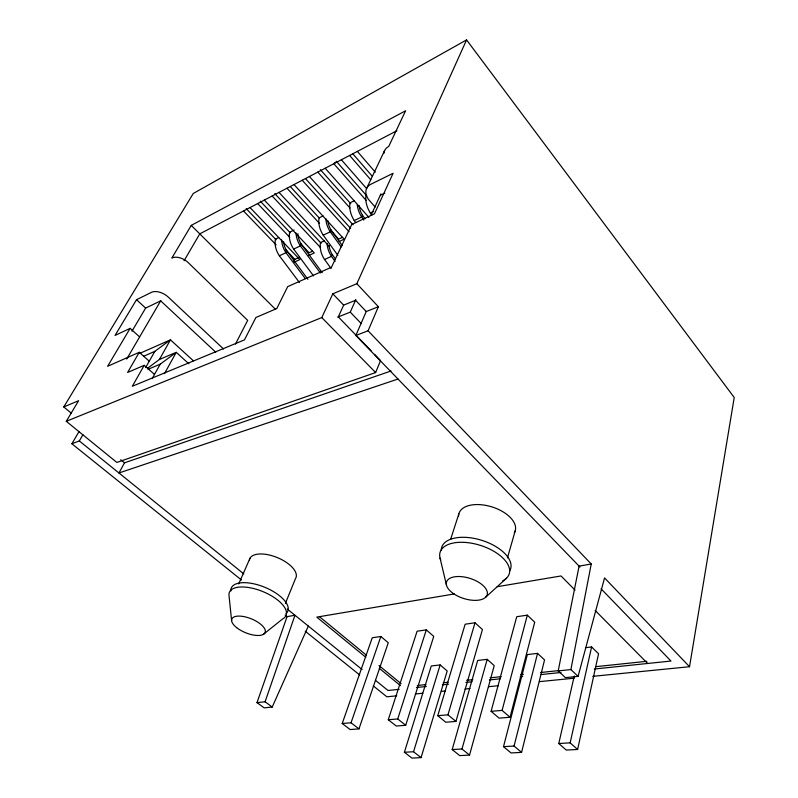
<?xml version="1.0" encoding="UTF-8"?>
<svg xmlns="http://www.w3.org/2000/svg" width="798" height="798" viewBox="0 0 798 798"><rect width="100%" height="100%" fill="white"/><g stroke="black" fill="none" stroke-linecap="round" stroke-linejoin="round"><path stroke-width="1.2" d="M592.784 676.335L689.532 666.719L734.23 397.504L466.561 39.9L193.246 193.495L63.77 406.96L71.411 413.234M689.532 666.719L604.555 577.922L578.081 676.355L570.879 669.572L591.238 564.006L368.078 330.801L378.372 306.731L356.836 283.709L466.561 39.9M578.081 676.355L565.413 677.632L558.201 670.909L579.089 566.111L591.238 564.006M574.281 675.986L558.77 743.507L566.251 750.06L577.622 749.472L598.56 653.761L591.597 646.959L585.513 647.677M577.622 749.472L570.151 742.868L591.597 646.959M521.573 752.384L544.555 659.906L537.543 653.372L527.348 654.579L503.508 746.649L511.029 752.943L521.573 752.384L514.062 746.05L503.508 746.649M514.062 746.05L537.543 653.372M510.062 717.282L534.73 622.221L527.328 615.158L516.725 616.704L491.099 711.307L499.069 718.12L510.062 717.282L502.092 710.4L491.099 711.307M502.092 710.4L527.328 615.158M469.533 755.098L494.231 665.632L487.189 659.348L477.673 660.475L452.187 749.561L459.718 755.606L469.533 755.098L461.992 749.003L452.187 749.561M461.992 749.003L487.189 659.348M507.468 557.862L515.189 530.86M455.927 721.432L482.441 629.552L475.01 622.779L465.144 624.216L437.763 715.676L445.753 722.22L455.927 721.432L447.947 714.838L437.763 715.676M447.947 714.838L475.01 622.779M421.075 757.621L447.199 670.978L440.157 664.934L431.259 665.991L404.387 752.265L411.928 758.1L421.075 757.621L413.534 751.746L404.387 752.265M413.534 751.746L440.157 664.934M405.703 725.292L433.743 636.375L426.302 629.871L417.105 631.218L388.277 719.736L396.247 726.02L405.703 725.292L397.733 718.958L388.277 719.736M397.733 718.958L426.302 629.871M450.591 539.428L458.82 513.992M358.98 728.873L388.267 642.739L380.846 636.495L372.257 637.742L342.222 723.507L350.162 729.552L358.98 728.873L351.03 722.789L342.222 723.507M287.071 616.635L257.006 702.629L265.076 701.781L294.971 615.268L287.071 616.635L285.125 615.078M351.03 722.789L380.846 636.495M285.385 603.388L295.499 578.59A24.967 11.541 22.3 0 0 276.816 557.383A24.967 11.541 22.3 0 0 249.395 560.136M63.77 406.96L78.613 400.706L66.274 421.304L116.857 462.451L375.639 372.566L380.556 360.566L374.521 354.332M579.986 567.039L355.828 335.469L366.232 311.539L378.372 306.731M238.692 583.946L250.013 558.211M337.684 317.165L350.272 312.118L355.848 299.589M257.006 702.629L264.148 707.856L272.228 707.048L308.327 626.061M366.232 311.539L355.559 300.257L343.649 305.125L338.312 316.916L371.08 350.761M66.274 421.304L321.803 317.574L332.826 293.814L356.836 283.709M371.01 215.37L380.945 193.894M362.501 215.27L361.664 217.046L354.242 220.537L355.679 222.572M366.591 188.458L384.556 150.682M332.287 254.622L331.459 256.367L324.537 259.49A16.878 10.693 65.7 0 1 320.527 242.572L324.457 240.747M331.14 230.073L330.292 231.819L323.22 235.151L337.833 255.32M293.794 261.535L294.891 259.35L299.28 257.325M301.265 244.168L300.397 245.904L293.654 249.076L313.594 275.958M286.851 250.971L285.963 252.697L279.38 255.799L299.43 282.522M235.43 344.128L247.669 320.367L188.318 262.712A12.718 7.671 31 0 0 171.869 258.033L191.251 225.385L405.613 110.762L388.706 146.453A14.853 11.192 28.1 0 0 383.798 153.535M391.01 371L124.508 462.82L118.962 472.985L397.993 379.03M164.478 373.654L176.258 352.327L188.827 363.768M152.149 378.611L160.218 364.167L176.258 352.327L159.42 359.469L147.54 368.277M159.42 359.469L170.443 339.838L193.355 360.786M145.645 367.569L154.852 351.339L170.443 339.838L139.7 353.404M154.483 374.422L144.219 365.334L132.308 386.272L244.467 339.878L255.889 317.494L276.776 308.547L287.719 286.602L331.469 267.24L351.728 224.487L374.432 213.844L393.105 173.296L370.771 184.298A15.302 11.092 27.3 0 0 369.424 200.498L375.19 207.041M149.256 361.205L139.251 352.307L127.61 372.457L144.219 365.334M241.505 580.036L71.87 443.768L79.311 440.935L82.892 434.79M126.712 359.06L160.817 300.607M184.059 260.776L199.769 233.864L396.855 130.742M71.87 443.768L79.022 431.588M131.959 331.21L145.635 308.088L160.677 300.856L215.749 352.207M139.63 336.926L130.124 328.367L107.6 366.312L139.251 352.307M223.54 348.985L168.348 297.165A13.037 7.531 30.3 0 0 151.52 292.317L136.518 299.709L115.042 335.429L130.124 328.367M485.693 597.203A21.297 10.534 17.6 0 0 464.546 577.054A21.297 10.534 17.6 0 0 450.321 591.069A21.297 10.534 17.6 0 0 485.693 597.203L506.511 578.181M335.699 162.184L333.803 163.73L366.292 200.547M263.2 634.5L282.612 618.959A30.603 13.317 22.2 0 0 264.707 592.365A30.603 13.317 22.2 0 0 228.976 595.188L231.61 620.585M278.731 237.505L275.45 239.101A16.718 10.963 64.3 0 0 279.38 255.799M294.133 230.014L289.664 232.188A16.918 10.933 64.5 0 0 293.654 249.076M323.13 215.909L319.11 217.864A17.317 10.833 65 0 0 323.22 235.151M354.232 200.787L350.013 202.842A17.746 10.723 65.5 0 0 354.242 220.537M380.317 195.261L384.786 193.106M371.758 215.011L370.332 212.966L373.594 211.43M312.517 251.21L309.155 252.767L300.587 243.719M342.711 237.255L338.681 239.121L330.362 230.083M294.342 262.123L299.839 259.589L250.033 207.56M308.646 255.54L314.262 252.956L264.338 200.079M339.1 241.525L344.147 239.21L294.013 184.557M143.52 356.287L154.852 351.339M148.009 369.334L160.218 364.167M355.828 335.469L368.078 330.801M454.252 593.951L316.776 617.123L365.833 657.293M497.204 586.71L561.034 575.957L575.029 590.101M417.284 685.512L425.923 684.604M443.199 682.779L448.137 682.26M466.65 680.305L472.825 679.657M490.102 677.831L501.214 676.654M520.954 674.579L523.428 674.31M540.705 672.495L559.218 670.539M596.246 666.629L646.849 661.293M558.201 670.909L570.879 669.572M399.15 689.332L388.028 690.489L375.449 680.315M416.446 687.527L426.332 686.499M442.391 684.834L448.576 684.185M465.872 682.39L472.047 681.741M489.344 679.946L500.466 678.789M520.236 676.724L522.71 676.475M541.244 674.539L561.014 672.485M594.37 669.013L670.978 661.043L601.064 588.804M396.786 695.816L386.87 696.804L373.264 685.881M415.399 693.971L422.84 693.233M441.444 691.377L445.164 691.008M465.015 689.033L469.972 688.544M488.585 686.699L498.511 685.711M539.438 681.642L574.171 678.19M558.77 743.507L570.151 742.868M265.076 701.781L272.228 707.048M305.255 631.248L359.659 674.948M79.311 440.935L243.819 573.912M287.24 609.014L362.102 669.532M120.717 459.718L124.508 462.82M319.479 616.684L366.531 655.298M379.02 665.542L401.105 683.667M379.299 668.315L400.456 685.642M136.518 299.709L145.635 308.088M191.251 225.385L275.37 309.185M595.148 610.43L647.637 663.467M321.803 317.574L375.639 372.566M243.51 210.971L276.098 244.816M246.183 208.617L276.098 239.769M285.494 249.565L294.891 259.35M332.826 293.814L343.649 305.125M350.272 312.118L361.265 323.609M257.654 203.57L289.774 237.375M260.328 201.206L290.302 232.866M272.148 195.989L320.437 247.53M274.781 193.605L321.215 243.31M279.001 192.408L329.025 246.163M286.991 188.228L319.549 223.48M290.432 186.722L319.549 218.343M302.213 180.268L349.055 231.739M305.634 178.772L350.641 228.378M309.405 176.498L353.045 224.797M317.804 172.099L349.953 207.969M320.367 169.675L350.751 203.68M325.185 168.248L368.895 217.365M336.347 161.296L366.781 195.889M341.374 159.78L366.561 188.537M349.624 155.46L370.761 179.799M352.945 153.934L372.387 176.388M357.374 151.401L375.279 172.168M307.918 279.32L286.462 250.373A14.314 9.327 64.4 0 1 283.569 241.814M305.295 278.602L285.963 252.697A16.808 10.953 64.4 0 1 281.644 239.899M320.357 272.966L300.397 245.904A17.007 10.913 64.6 0 1 296.028 232.946M322.232 272.687L300.876 243.56A14.484 9.287 64.6 0 1 297.873 233.664M324.537 259.49L331.13 268.487M335.519 259.141L331.908 254.013A14.454 9.087 65.8 0 1 328.995 245.345M335.12 261.405L331.459 256.367A16.967 10.673 65.8 0 1 327.1 243.41M342.322 245.664L330.751 229.445A14.833 9.207 65.1 0 1 327.779 220.557M341.175 246.931L330.292 231.819A17.416 10.813 65.1 0 1 325.833 218.542M364.965 218.861L362.112 214.622A15.202 9.107 65.6 0 1 359.07 205.515M363.808 220.088L361.664 217.046A17.845 10.693 65.6 0 1 357.245 204.936M440.037 558.011L446.501 585.223M458.591 516.087A29.426 15.97 17.2 0 1 491.329 506.71A29.426 15.97 17.2 0 1 514.321 532.775M230.851 590.939A30.524 13.376 22.2 0 1 264.717 587.248A30.524 13.376 22.2 0 1 286.023 613.552M441.264 550.051A36.1 18.643 17.4 0 1 481.533 540.246A36.1 18.643 17.4 0 1 509.523 571.228M440.745 560.116A36.209 18.563 17.4 0 1 481.374 545.702A36.209 18.563 17.4 0 1 502.82 580.794M370.332 212.966A17.965 10.653 65.8 0 1 366.043 195.051M236.677 627.667A17.965 7.521 22.1 0 0 264.836 633.093A17.965 7.521 22.1 0 0 243.939 616.605A17.965 7.521 22.1 0 0 236.677 627.667"/></g></svg>
